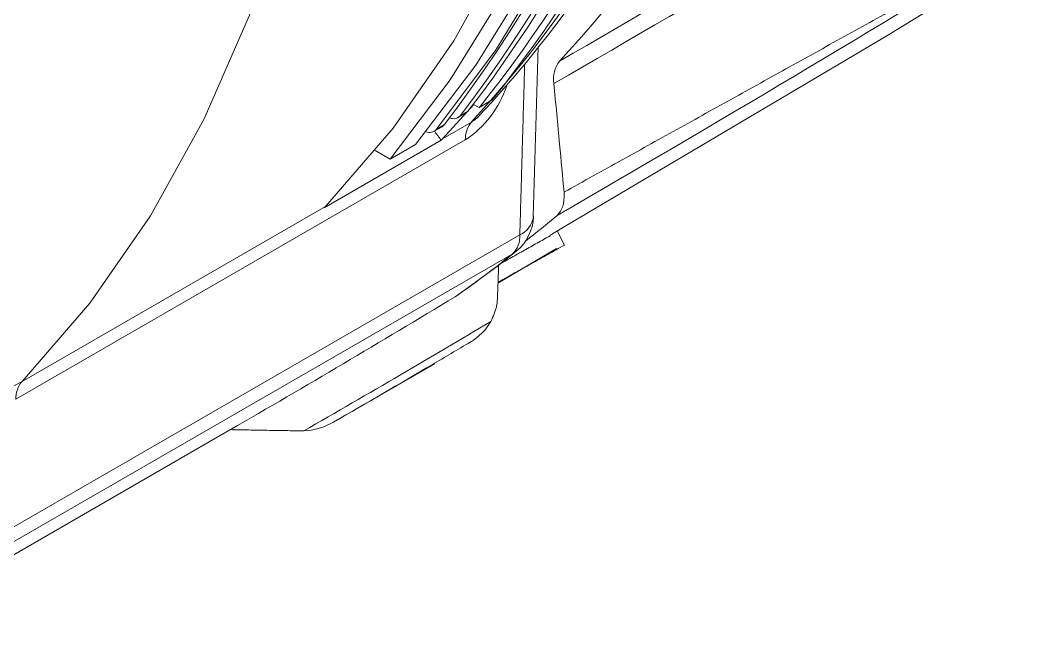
# Model space of a CAD drawing. Extents: x 8 to 113, y 2 to 87.
# Drawn here: x 79.958 to 81.303, y 64.658 to 65.465 of the extents above; entities that cross this region are included whole.
import ezdxf

# ---------------------------------------------------------------- set-up
doc = ezdxf.new("R2010")
doc.units = 0
doc.header["$MEASUREMENT"] = 0
doc.layers.add('OBJECT', color=7, linetype='CONTINUOUS')

msp = doc.modelspace()

# ---------------------------------------------------------------- linework, layer by layer
at = {"layer": 'OBJECT', "linetype": 'Continuous', "lineweight": 15}
for p, q in [((80.6416, 65.2035), (80.6484, 65.4298)), ((80.5208, 65.3073), (80.5627, 65.3529)), ((80.5623, 65.3531), (80.5698, 65.3488)), ((80.5867, 65.3586), (80.5698, 65.3488)), ((80.5415, 65.3357), (80.5521, 65.3417)), ((80.5443, 65.338), (80.5549, 65.3441)), ((80.5098, 65.3173), (80.5203, 65.3234)), ((80.5126, 65.3197), (80.5231, 65.3258)), ((80.5208, 65.3073), (80.5596, 65.3297)), ((80.5513, 65.3058), (79.9527, 64.9602)), ((80.5208, 65.3073), (80.519, 65.3056)), ((80.3632, 65.2154), (80.5191, 65.3054)), ((80.4511, 65.2803), (80.4851, 65.2999)), ((80.519, 65.3056), (80.5191, 65.3054)), ((80.4511, 65.2803), (80.4314, 65.2917)), ((79.9609, 64.9841), (80.3649, 65.2173)), ((80.6638, 65.1787), (80.68, 65.1883)), ((79.9501, 64.7904), (80.6239, 65.1794)), ((80.6834, 65.1658), (80.6742, 65.1836)), ((80.5948, 65.1151), (80.6729, 65.1611)), ((80.6138, 65.1538), (79.94, 64.7648)), ((80.6192, 65.1575), (80.6138, 65.1538)), ((80.3756, 64.9297), (80.5105, 65.0076)), ((79.7857, 64.6585), (80.2386, 64.9199))]:
    msp.add_line(p, q, dxfattribs=at)
at = {"layer": 'OBJECT', "linetype": 'Continuous', "lineweight": 15, "flags": 128}
for points in [[(80.4851, 65.2999), (80.5652, 65.4053), (80.6367, 65.5213), (80.6992, 65.6474), (80.7526, 65.7831), (80.7966, 65.9279), (80.831, 66.0812), (80.8557, 66.2422), (80.8706, 66.4105), (80.8755, 66.5851), (80.8706, 66.7655), (80.8557, 66.9508), (80.831, 67.1404), (80.7966, 67.3334), (80.7526, 67.529), (80.6992, 67.7264), (80.6367, 67.9247), (80.5652, 68.1233), (80.4851, 68.3211)], [(80.4511, 65.2803), (80.5312, 65.3857), (80.6027, 65.5017), (80.6653, 65.6278), (80.7187, 65.7635), (80.7627, 65.9083), (80.7971, 66.0616), (80.8218, 66.2226), (80.8366, 66.3909), (80.8416, 66.5655), (80.8366, 66.7459), (80.8218, 66.9313), (80.7971, 67.1208), (80.7627, 67.3138), (80.7187, 67.5094), (80.6653, 67.7068), (80.6027, 67.9051), (80.5312, 68.1037), (80.4511, 68.3015)], [(80.3649, 65.2173), (80.4552, 65.3215), (80.536, 65.438), (80.607, 65.5661), (80.6678, 65.7054), (80.7181, 65.8551), (80.7577, 66.0145), (80.7864, 66.183), (80.8041, 66.3596), (80.8106, 66.5436)], [(79.9609, 64.9841), (80.0512, 65.0883), (80.1321, 65.2048), (80.2031, 65.3329), (80.2639, 65.4722), (80.3142, 65.6219), (80.3538, 65.7813), (80.3825, 65.9498), (80.4001, 66.1264), (80.4067, 66.3104)], [(80.5126, 65.3197), (80.5914, 65.4249), (80.6618, 65.5406), (80.7234, 65.6662), (80.7759, 65.8012), (80.8192, 65.9452), (80.853, 66.0974), (80.8715, 66.2119)], [(80.68, 65.1883), (81.1129, 65.4446), (81.2242, 65.5133)], [(80.5549, 65.3441), (80.5533, 65.3426), (80.5521, 65.3417)], [(80.5231, 65.3258), (80.5215, 65.3242), (80.5203, 65.3234)], [(80.5403, 65.0984), (80.594, 65.1375), (80.6192, 65.1575)]]:
    msp.add_lwpolyline(points, dxfattribs=at)
at = {"layer": 'OBJECT', "linetype": 'Continuous', "lineweight": 15}
for centre, radius, start, end in [((79.0998, 66.4162), 1.793, 322.5434, 353.417), ((79.1305, 66.4233), 1.7823, 322.4893, 352.6837), ((79.1632, 66.4174), 1.7574, 322.3607, 350.9365), ((79.2879, 66.3781), 1.644, 321.236, 347.7717), ((79.3134, 66.3828), 1.6341, 321.1915, 346.9627), ((79.4174, 66.3804), 1.5519, 317.3886, 345.7519), ((79.4754, 66.3682), 1.5028, 316.772, 345.4369), ((79.613, 66.4027), 1.4545, 317.0032, 341.1494), ((64.1779, 93.9995), 33.0081, 299.98987, 301.15851), ((66.3228, 90.2893), 28.7444, 299.94085, 301.35845), ((66.9218, 88.9783), 27.464, 300.04775, 301.57709), ((80.7062, 65.3874), 0.0374, 141.4781, 189.6891), ((80.473, 65.423), 0.141, 303.7539, 341.2897), ((80.5356, 65.3459), 0.0118, 246.1841, 317.8116), ((80.5038, 65.3276), 0.0118, 246.1841, 317.8116), ((80.5859, 65.3073), 0.0346, 139.6101, 182.4226), ((80.5357, 65.2929), 0.0207, 135.916, 142.8941), ((80.3834, 65.1994), 0.0258, 135.9187, 141.6884), ((80.5801, 65.2056), 0.062, 309.1038, 358.3207), ((80.6115, 65.2076), 0.0308, 293.7689, 352.4625), ((79.8978, 66.1156), 1.1961, 307.84, 310.4402), ((80.5912, 65.1775), 0.0328, 313.6409, 3.2977), ((79.8649, 66.0749), 1.1872, 304.5384, 309.1115), ((71.9656, 79.2489), 16.5458, 299.9992, 301.20474), ((80.5172, 65.1048), 0.0796, 300.9718, 329.0223), ((79.614, 65.5976), 0.7047, 264.3988, 299.4829), ((79.9873, 64.9617), 0.0346, 139.6101, 182.4226), ((80.3325, 65.0034), 0.0853, 272.4585, 300.4394)]:
    msp.add_arc(centre, radius, start, end, dxfattribs=at)
for points in [[(80.6828, 65.2363), (81.3032, 65.5808)], [(80.6239, 65.1794), (80.6304, 65.4073)], [(80.519, 65.3056), (80.51, 65.3177)], [(80.519, 65.3056), (80.5208, 65.3073)], [(80.3649, 65.2173), (80.3631, 65.2155)], [(80.6642, 65.178), (80.5957, 65.1396)], [(80.5949, 65.1161), (80.6834, 65.1658)], [(80.5957, 65.1388), (80.5941, 65.0936)], [(80.2383, 64.9198), (80.3362, 64.9181)]]:
    msp.add_open_spline(points, degree=1, dxfattribs=at)
for points, knots in [([(80.6693, 65.3811), (80.6718, 65.3541), (80.6763, 65.3058), (80.6808, 65.2576), (80.6828, 65.2363)], [0, 0, 0, 0, 0.56, 1, 1, 1, 1]), ([(80.5596, 65.3297), (80.5615, 65.331), (80.5652, 65.3334), (80.5688, 65.3371), (80.5705, 65.3389)], [0, 0, 0, 0, 0.519853, 1, 1, 1, 1]), ([(80.6737, 65.2053), (80.6768, 65.209), (80.683, 65.2165), (80.6829, 65.2297), (80.6828, 65.2363)], [0, 0, 0, 0, 0.49976, 1, 1, 1, 1]), ([(80.5854, 65.0639), (80.5885, 65.0707), (80.593, 65.0808), (80.5938, 65.0905), (80.5941, 65.0936)], [0, 0, 0, 0, 0.681914, 1, 1, 1, 1]), ([(80.3362, 64.9181), (80.3792, 64.9429), (80.4626, 64.991), (80.5453, 65.0401), (80.5854, 65.0639)], [0, 0, 0, 0, 0.515589, 1, 1, 1, 1]), ([(80.5581, 65.0366), (80.5411, 65.0265), (80.4805, 64.9906), (80.4196, 64.9552), (80.3758, 64.9298)], [0, 0, 0, 0, 0.280814, 1, 1, 1, 1])]:
    msp.add_open_spline(points, degree=3, knots=knots, dxfattribs=at)

doc.saveas('drawing.dxf')
